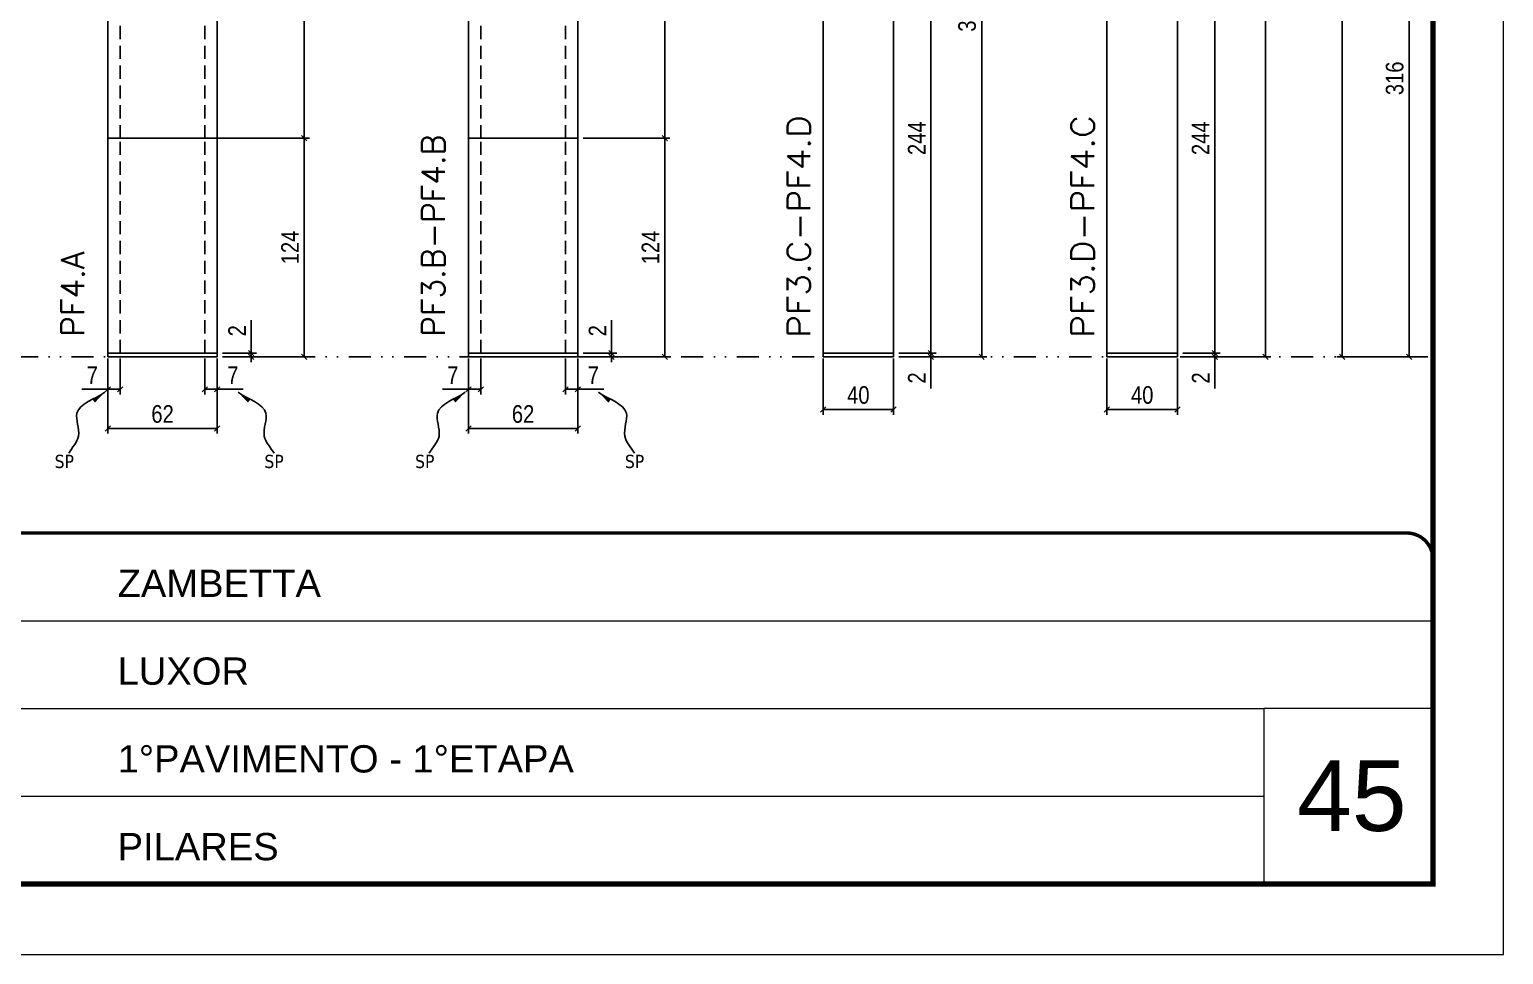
# Model space of a CAD drawing. Extents: x 14400 to 24104, y -21631 to 6985.
# Drawn here: x 15062 to 15898, y -6700 to -6175 of the extents above; entities that cross this region are included whole.
import ezdxf

# ---------------------------------------------------------------- set-up
doc = ezdxf.new("R2010")
doc.units = 0
for name, pattern in [('CONTINUO', [0]), ('DASHED', [0.75, 0.5, -0.25]), ('DIVIDE2', [0.625, 0.25, -0.125, 0, -0.125, 0, -0.125]), ('HIDDEN', [0.375, 0.25, -0.125])]:
    doc.linetypes.add(name, pattern=pattern)
for name, color, linetype, lineweight in [('CARIMBO', 255, 'Continuous', 9), ('Folhas', 255, 'Continuous', 9), ('SARRAFO DE PRESSAO', 251, 'DASHED', 9), ('Texto Seção', 7, 'Continuous', 15)]:
    doc.layers.add(name, color=color, linetype=linetype, lineweight=lineweight)
for name, color, linetype in [('COTA', 241, 'Continuous'), ('Nível', 160, 'Continuous'), ('Painéis', 200, 'Continuous'), ('SARR_2.2x7', 40, 'Continuous'), ('texto', 7, 'Continuous')]:
    doc.layers.add(name, color=color, linetype=linetype)
doc.styles.add('ARIAL', font='arial.ttf')
doc.styles.add('COTA TECNICA', font='techl___.ttf', dxfattribs={"height": 10})
doc.styles.add('COTA TECNICA-50', font='techl___.ttf', dxfattribs={"height": 10})
doc.styles.add('REGUA-120', font='ROMANS.shx', dxfattribs={"height": 15})
doc.styles.get("Standard").update_dxf_attribs({"font": 'arial.ttf'})
doc.dimstyles.new('COTA PAINEL-50', dxfattribs={"dimtxt": 10, "dimasz": 3, "dimexe": 3, "dimexo": 3, "dimgap": 3, "dimtad": 1, "dimdec": 1, "dimzin": 12, "dimdsep": 46, "dimtxsty": 'COTA TECNICA-50', "dimblk1": 'OBLIQUE', "dimblk2": 'OBLIQUE', "dimsah": 1, "dimcen": 0.9, "dimclrd": 4, "dimclre": 4, "dimclrt": 240, "dimadec": 1, "dimazin": 3, "dimtfac": 1, "dimtdec": 1, "dimtmove": 0, "dimatfit": 3, "dimfxl": 1, "dimtolj": 1, "dimtzin": 12, "dimarcsym": 0})
doc.dimstyles.new('PAINEL', dxfattribs={"dimtxt": 10, "dimasz": 3, "dimexe": 3, "dimexo": 3, "dimgap": 3, "dimtad": 1, "dimdec": 1, "dimzin": 12, "dimdsep": 46, "dimtxsty": 'COTA TECNICA', "dimblk1": 'OBLIQUE', "dimblk2": 'OBLIQUE', "dimsah": 1, "dimcen": 0.9, "dimclrd": 4, "dimclre": 4, "dimclrt": 240, "dimadec": 1, "dimazin": 3, "dimtfac": 1, "dimtdec": 1, "dimtmove": 0, "dimatfit": 3, "dimfxl": 1, "dimtolj": 1, "dimtzin": 12, "dimarcsym": 0})
doc.dimstyles.get("Standard").update_dxf_attribs({"dimtxt": 0.18, "dimasz": 0.18, "dimexe": 0.18, "dimexo": 0.0625, "dimgap": 0.09, "dimtad": 0, "dimtih": 1, "dimtoh": 1, "dimdec": 4, "dimzin": 0, "dimdsep": 46, "dimtxsty": 'Standard', "dimcen": 0.09, "dimadec": 0, "dimazin": 0, "dimtfac": 1, "dimtdec": 4, "dimtofl": 0, "dimtmove": 0, "dimatfit": 3, "dimfxl": 1, "dimtolj": 1, "dimtzin": 0, "dimarcsym": 0})

# ---------------------------------------------------------------- blocks, each defined once
blk = doc.blocks.new('9999999999')
at = {"color": 30, "linetype": 'CONTINUO'}
for p, q in [((98564.56, 34379.64), (99583.98, 34379.64)), ((98564.56, 34329.83), (99487.98, 34329.83)), ((99583.98, 34329.83), (99487.98, 34329.83)), ((99487.98, 34329.83), (99487.98, 34230.21)), ((98564.56, 34280.02), (99487.98, 34280.02))]:
    blk.add_line(p, q, dxfattribs=at)
at = {"color": 30, "linetype": 'CONTINUO', "const_width": 2}
blk.add_lwpolyline([(99583.98, 34230.21), (99583.98, 34414.45, 0.414214), (99568.98, 34429.45), (98228.98, 34429.45, 0.414214), (98213.98, 34414.45), (98213.98, 34245.21, 0.414214), (98228.98, 34230.21), (99583.98, 34230.21)], format="xyb", dxfattribs=at)
at = {"layer": 'Folhas'}
blk.add_lwpolyline([(98138.98, 34190.21), (99623.98, 34190.21), (99623.98, 35240.21), (98138.98, 35240.21)], close=True, dxfattribs=at)
at = {"layer": 'Folhas', "color": 30, "const_width": 3}
blk.add_lwpolyline([(98213.98, 34230.21), (99583.98, 34230.21), (99583.98, 35200.21), (98213.98, 35200.21)], close=True, dxfattribs=at)
at = {"color": 7, "linetype": 'Continuous', "ltscale": 5, "style": 'ARIAL'}
for s, height, p in [('ZAMBETTA', 15.483, (98837.68, 34393.13)), ('LUXOR', 15.483, (98837.68, 34343.32)), ('1°PAVIMENTO - 1°ETAPA', 15.4829, (98837.68, 34293.51)), ('PILARES', 15.483, (98837.68, 34243.7))]:
    blk.add_text(s, height=height, dxfattribs=at).set_placement(p)
blk = doc.blocks.new('_Oblique')
at = {"color": 0, "linetype": 'ByBlock', "lineweight": -2}
blk.add_line((-0.5, -0.5), (0.5, 0.5), dxfattribs=at)
blk = doc.blocks.new('*D2190')
at = {"layer": 'COTA', "color": 4, "lineweight": -2, "transparency": 16777216}
for p, q in [((15855.47, -5905.32), (15803.95, -5905.32)), ((15806.95, -6360.32), (15806.95, -5905.32)), ((15855.47, -6360.32), (15803.95, -6360.32))]:
    blk.add_line(p, q, dxfattribs=at)
at = {"layer": 'Defpoints', "color": 0, "transparency": 16777216}
for p in [(15806.95, -5905.32), (15858.47, -5905.32), (15858.47, -6360.32)]:
    blk.add_point(p, dxfattribs=at)
at = {"layer": 'COTA', "color": 4, "lineweight": -2, "transparency": 16777216, "xscale": 3, "yscale": 3, "zscale": 3}
for p, rotation in [((15806.95, -5905.32), 90), ((15806.95, -6360.32), 270)]:
    blk.add_blockref('_Oblique', p, dxfattribs=dict(at, rotation=rotation))
at = {"layer": 'COTA', "color": 240, "transparency": 16777216, "insert": (15798.84, -6132.82), "char_height": 10, "attachment_point": 5, "rotation": 90, "style": 'COTA TECNICA'}
blk.add_mtext('\\A1;455', dxfattribs=at)
blk = doc.blocks.new('*D2191')
at = {"layer": 'COTA', "color": 4, "lineweight": -2, "transparency": 16777216}
for p, q in [((15855.47, -6044.32), (15841.97, -6044.32)), ((15844.97, -6360.32), (15844.97, -6044.32)), ((15855.47, -6360.32), (15841.97, -6360.32))]:
    blk.add_line(p, q, dxfattribs=at)
at = {"layer": 'Defpoints', "color": 0, "transparency": 16777216}
for p in [(15844.97, -6044.32), (15858.47, -6044.32), (15858.47, -6360.32)]:
    blk.add_point(p, dxfattribs=at)
at = {"layer": 'COTA', "color": 4, "lineweight": -2, "transparency": 16777216, "xscale": 3, "yscale": 3, "zscale": 3}
for p, rotation in [((15844.97, -6044.32), 90), ((15844.97, -6360.32), 270)]:
    blk.add_blockref('_Oblique', p, dxfattribs=dict(at, rotation=rotation))
at = {"layer": 'COTA', "color": 240, "transparency": 16777216, "insert": (15836.75, -6202.32), "char_height": 10, "attachment_point": 5, "rotation": 90, "style": 'COTA TECNICA'}
blk.add_mtext('\\A1;316', dxfattribs=at)
blk = doc.blocks.new('*D2209')
at = {"layer": 'COTA', "color": 4, "lineweight": -2, "transparency": 16777216}
for p, q in [((15311.2, -6361.32), (15311.2, -6403.99)), ((15373.2, -6361.32), (15373.2, -6403.99)), ((15373.2, -6400.99), (15311.2, -6400.99))]:
    blk.add_line(p, q, dxfattribs=at)
at = {"layer": 'Defpoints', "color": 0, "transparency": 16777216}
for p in [(15311.2, -6358.32), (15373.2, -6358.32), (15311.2, -6400.99)]:
    blk.add_point(p, dxfattribs=at)
at = {"layer": 'COTA', "color": 4, "lineweight": -2, "transparency": 16777216, "xscale": 3, "yscale": 3, "zscale": 3, "rotation": 180}
blk.add_blockref('_Oblique', (15311.2, -6400.99), dxfattribs=at)
at = {"layer": 'COTA', "color": 4, "lineweight": -2, "transparency": 16777216, "xscale": 3, "yscale": 3, "zscale": 3}
blk.add_blockref('_Oblique', (15373.2, -6400.99), dxfattribs=at)
at = {"layer": 'COTA', "color": 240, "transparency": 16777216, "insert": (15342.2, -6392.89), "char_height": 10, "attachment_point": 5, "style": 'COTA TECNICA'}
blk.add_mtext('\\A1;62', dxfattribs=at)
blk = doc.blocks.new('*D2210')
at = {"layer": 'COTA', "color": 4, "lineweight": -2, "transparency": 16777216}
for p, q in [((15366.2, -6361.32), (15366.2, -6381.83)), ((15373.2, -6363.32), (15373.2, -6381.83)), ((15366.2, -6378.83), (15373.2, -6378.83)), ((15373.2, -6378.83), (15387.93, -6378.83))]:
    blk.add_line(p, q, dxfattribs=at)
at = {"layer": 'Defpoints', "color": 0, "transparency": 16777216}
for p in [(15366.2, -6358.32), (15373.2, -6360.32), (15373.2, -6378.83)]:
    blk.add_point(p, dxfattribs=at)
at = {"layer": 'COTA', "color": 4, "lineweight": -2, "transparency": 16777216, "xscale": 3, "yscale": 3, "zscale": 3, "rotation": 180}
blk.add_blockref('_Oblique', (15366.2, -6378.83), dxfattribs=at)
at = {"layer": 'COTA', "color": 4, "lineweight": -2, "transparency": 16777216, "xscale": 3, "yscale": 3, "zscale": 3}
blk.add_blockref('_Oblique', (15373.2, -6378.83), dxfattribs=at)
at = {"layer": 'COTA', "color": 240, "transparency": 16777216, "insert": (15382.06, -6370.75), "char_height": 10, "attachment_point": 5, "style": 'COTA TECNICA-50'}
blk.add_mtext('\\A1;7', dxfattribs=at)
blk = doc.blocks.new('*D2211')
at = {"layer": 'COTA', "color": 4, "lineweight": -2, "transparency": 16777216}
for p, q in [((15311.2, -6363.32), (15311.2, -6381.83)), ((15318.2, -6361.32), (15318.2, -6381.83)), ((15311.2, -6378.83), (15296.47, -6378.83)), ((15318.2, -6378.83), (15311.2, -6378.83))]:
    blk.add_line(p, q, dxfattribs=at)
at = {"layer": 'Defpoints', "color": 0, "transparency": 16777216}
for p in [(15311.2, -6360.32), (15318.2, -6358.32), (15311.2, -6378.83)]:
    blk.add_point(p, dxfattribs=at)
at = {"layer": 'COTA', "color": 4, "lineweight": -2, "transparency": 16777216, "xscale": 3, "yscale": 3, "zscale": 3, "rotation": 180}
blk.add_blockref('_Oblique', (15311.2, -6378.83), dxfattribs=at)
at = {"layer": 'COTA', "color": 4, "lineweight": -2, "transparency": 16777216, "xscale": 3, "yscale": 3, "zscale": 3}
blk.add_blockref('_Oblique', (15318.2, -6378.83), dxfattribs=at)
at = {"layer": 'COTA', "color": 240, "transparency": 16777216, "insert": (15302.33, -6370.75), "char_height": 10, "attachment_point": 5, "style": 'COTA TECNICA-50'}
blk.add_mtext('\\A1;7', dxfattribs=at)
blk = doc.blocks.new('*D2213')
at = {"layer": 'COTA', "color": 4, "linetype": 'ByBlock', "lineweight": -2, "transparency": 16777216}
for p, q in [((15376.2, -6236.32), (15425.56, -6236.32)), ((15422.56, -6360.32), (15422.56, -6236.32)), ((15376.2, -6360.32), (15425.56, -6360.32))]:
    blk.add_line(p, q, dxfattribs=at)
at = {"layer": 'Defpoints', "color": 0, "linetype": 'ByBlock', "transparency": 16777216}
for p in [(15373.2, -6236.32), (15422.56, -6236.32), (15373.2, -6360.32)]:
    blk.add_point(p, dxfattribs=at)
at = {"layer": 'COTA', "color": 4, "linetype": 'ByBlock', "lineweight": -2, "transparency": 16777216, "xscale": 3, "yscale": 3, "zscale": 3}
for p, rotation in [((15422.56, -6236.32), 90), ((15422.56, -6360.32), 270)]:
    blk.add_blockref('_Oblique', p, dxfattribs=dict(at, rotation=rotation))
at = {"layer": 'COTA', "color": 240, "linetype": 'ByBlock', "transparency": 16777216, "insert": (15414.49, -6298.32), "char_height": 10, "attachment_point": 5, "rotation": 90, "style": 'COTA TECNICA'}
blk.add_mtext('\\A1;124', dxfattribs=at)
blk = doc.blocks.new('*D2212')
at = {"layer": 'COTA', "color": 4, "lineweight": -2, "transparency": 16777216}
for p, q in [((15392.45, -6358.32), (15392.45, -6339.51)), ((15376.2, -6358.32), (15395.45, -6358.32)), ((15376.2, -6360.32), (15395.45, -6360.32)), ((15392.45, -6360.32), (15392.45, -6358.32)), ((15392.45, -6360.32), (15392.45, -6363.32))]:
    blk.add_line(p, q, dxfattribs=at)
at = {"layer": 'Defpoints', "color": 0, "transparency": 16777216}
for p in [(15373.2, -6358.32), (15373.2, -6360.32), (15392.45, -6360.32)]:
    blk.add_point(p, dxfattribs=at)
at = {"layer": 'COTA', "color": 4, "lineweight": -2, "transparency": 16777216, "xscale": 3, "yscale": 3, "zscale": 3}
for p, rotation in [((15392.45, -6358.32), 270), ((15392.45, -6360.32), 90)]:
    blk.add_blockref('_Oblique', p, dxfattribs=dict(at, rotation=rotation))
at = {"layer": 'COTA', "color": 240, "transparency": 16777216, "insert": (15384.45, -6345.57), "char_height": 10, "attachment_point": 5, "rotation": 90, "style": 'COTA TECNICA-50'}
blk.add_mtext('\\A1;2', dxfattribs=at)
blk = doc.blocks.new('*D2214')
at = {"layer": 'COTA', "color": 4, "linetype": 'ByBlock', "lineweight": -2, "transparency": 16777216}
for p, q in [((15376.2, -6236.32), (15425.56, -6236.32)), ((15422.56, -6360.32), (15422.56, -6236.32)), ((15376.2, -6360.32), (15425.56, -6360.32))]:
    blk.add_line(p, q, dxfattribs=at)
at = {"layer": 'Defpoints', "color": 0, "linetype": 'ByBlock', "transparency": 16777216}
for p in [(15373.2, -6236.32), (15422.56, -6236.32), (15373.2, -6360.32)]:
    blk.add_point(p, dxfattribs=at)
at = {"layer": 'COTA', "color": 4, "linetype": 'ByBlock', "lineweight": -2, "transparency": 16777216, "xscale": 3, "yscale": 3, "zscale": 3}
for p, rotation in [((15422.56, -6236.32), 90), ((15422.56, -6360.32), 270)]:
    blk.add_blockref('_Oblique', p, dxfattribs=dict(at, rotation=rotation))
at = {"layer": 'COTA', "color": 240, "linetype": 'ByBlock', "transparency": 16777216, "insert": (15414.49, -6298.32), "char_height": 10, "attachment_point": 5, "rotation": 90, "style": 'COTA TECNICA'}
blk.add_mtext('\\A1;124', dxfattribs=at)
blk = doc.blocks.new('*D2215')
at = {"layer": 'COTA', "color": 4, "lineweight": -2, "transparency": 16777216}
for p, q in [((15376.2, -5992.32), (15425.56, -5992.32)), ((15422.56, -6236.32), (15422.56, -5992.32)), ((15376.2, -6236.32), (15425.56, -6236.32))]:
    blk.add_line(p, q, dxfattribs=at)
at = {"layer": 'Defpoints', "color": 0, "transparency": 16777216}
for p in [(15373.2, -5992.32), (15422.56, -5992.32), (15373.2, -6236.32)]:
    blk.add_point(p, dxfattribs=at)
at = {"layer": 'COTA', "color": 4, "lineweight": -2, "transparency": 16777216, "xscale": 3, "yscale": 3, "zscale": 3}
for p, rotation in [((15422.56, -5992.32), 90), ((15422.56, -6236.32), 270)]:
    blk.add_blockref('_Oblique', p, dxfattribs=dict(at, rotation=rotation))
at = {"layer": 'COTA', "color": 240, "transparency": 16777216, "insert": (15414.49, -6114.32), "char_height": 10, "attachment_point": 5, "rotation": 90, "style": 'COTA TECNICA-50'}
blk.add_mtext('\\A1;244', dxfattribs=at)
blk = doc.blocks.new('*D2218')
at = {"layer": 'COTA', "color": 4, "lineweight": -2, "transparency": 16777216}
for p, q in [((15512.41, -6361.32), (15512.41, -6393.21)), ((15552.41, -6361.32), (15552.41, -6393.21)), ((15512.41, -6390.21), (15552.41, -6390.21))]:
    blk.add_line(p, q, dxfattribs=at)
at = {"layer": 'Defpoints', "color": 0, "transparency": 16777216}
for p in [(15512.41, -6358.32), (15552.41, -6358.32), (15552.41, -6390.21)]:
    blk.add_point(p, dxfattribs=at)
at = {"layer": 'COTA', "color": 4, "lineweight": -2, "transparency": 16777216, "xscale": 3, "yscale": 3, "zscale": 3, "rotation": 180}
blk.add_blockref('_Oblique', (15512.41, -6390.21), dxfattribs=at)
at = {"layer": 'COTA', "color": 4, "lineweight": -2, "transparency": 16777216, "xscale": 3, "yscale": 3, "zscale": 3}
blk.add_blockref('_Oblique', (15552.41, -6390.21), dxfattribs=at)
at = {"layer": 'COTA', "color": 240, "transparency": 16777216, "insert": (15532.41, -6382.11), "char_height": 10, "attachment_point": 5, "style": 'COTA TECNICA'}
blk.add_mtext('\\A1;40', dxfattribs=at)
blk = doc.blocks.new('*D2219')
at = {"layer": 'COTA', "color": 4, "lineweight": -2, "transparency": 16777216}
for p, q in [((15573.6, -6358.32), (15573.6, -6355.32)), ((15555.41, -6358.32), (15576.6, -6358.32)), ((15555.41, -6360.32), (15576.6, -6360.32)), ((15573.6, -6358.32), (15573.6, -6360.32)), ((15573.6, -6360.32), (15573.6, -6378.43))]:
    blk.add_line(p, q, dxfattribs=at)
at = {"layer": 'Defpoints', "color": 0, "transparency": 16777216}
for p in [(15552.41, -6358.32), (15552.41, -6360.32), (15573.6, -6358.32)]:
    blk.add_point(p, dxfattribs=at)
at = {"layer": 'COTA', "color": 4, "lineweight": -2, "transparency": 16777216, "xscale": 3, "yscale": 3, "zscale": 3}
for p, rotation in [((15573.6, -6358.32), 270), ((15573.6, -6360.32), 90)]:
    blk.add_blockref('_Oblique', p, dxfattribs=dict(at, rotation=rotation))
at = {"layer": 'COTA', "color": 240, "transparency": 16777216, "insert": (15565.6, -6372.37), "char_height": 10, "attachment_point": 5, "rotation": 90, "style": 'COTA TECNICA-50'}
blk.add_mtext('\\A1;2', dxfattribs=at)
blk = doc.blocks.new('*D2220')
at = {"layer": 'COTA', "color": 4, "lineweight": -2, "transparency": 16777216}
for p, q in [((15555.41, -5972.32), (15605.4, -5972.32)), ((15602.4, -6360.32), (15602.4, -5972.32)), ((15555.41, -6360.32), (15605.4, -6360.32))]:
    blk.add_line(p, q, dxfattribs=at)
at = {"layer": 'Defpoints', "color": 0, "transparency": 16777216}
for p in [(15552.41, -5972.32), (15602.4, -5972.32), (15552.41, -6360.32)]:
    blk.add_point(p, dxfattribs=at)
at = {"layer": 'COTA', "color": 4, "lineweight": -2, "transparency": 16777216, "xscale": 3, "yscale": 3, "zscale": 3}
for p, rotation in [((15602.4, -5972.32), 90), ((15602.4, -6360.32), 270)]:
    blk.add_blockref('_Oblique', p, dxfattribs=dict(at, rotation=rotation))
at = {"layer": 'COTA', "color": 240, "transparency": 16777216, "insert": (15594.16, -6166.32), "char_height": 10, "attachment_point": 5, "rotation": 90, "style": 'COTA TECNICA-50'}
blk.add_mtext('\\A1;388', dxfattribs=at)
blk = doc.blocks.new('*D2222')
at = {"layer": 'COTA', "color": 4, "lineweight": -2, "transparency": 16777216}
for p, q in [((15555.41, -6114.32), (15576.6, -6114.32)), ((15573.6, -6358.32), (15573.6, -6114.32)), ((15555.41, -6358.32), (15576.6, -6358.32))]:
    blk.add_line(p, q, dxfattribs=at)
at = {"layer": 'Defpoints', "color": 0, "transparency": 16777216}
for p in [(15552.41, -6114.32), (15573.6, -6114.32), (15552.41, -6358.32)]:
    blk.add_point(p, dxfattribs=at)
at = {"layer": 'COTA', "color": 4, "lineweight": -2, "transparency": 16777216, "xscale": 3, "yscale": 3, "zscale": 3}
for p, rotation in [((15573.6, -6114.32), 90), ((15573.6, -6358.32), 270)]:
    blk.add_blockref('_Oblique', p, dxfattribs=dict(at, rotation=rotation))
at = {"layer": 'COTA', "color": 240, "transparency": 16777216, "insert": (15565.53, -6236.32), "char_height": 10, "attachment_point": 5, "rotation": 90, "style": 'COTA TECNICA'}
blk.add_mtext('\\A1;244', dxfattribs=at)
blk = doc.blocks.new('*D2224')
at = {"layer": 'COTA', "color": 4, "lineweight": -2, "transparency": 16777216}
for p, q in [((15673.47, -6361.32), (15673.47, -6393.21)), ((15713.47, -6361.32), (15713.47, -6393.21)), ((15673.47, -6390.21), (15713.47, -6390.21))]:
    blk.add_line(p, q, dxfattribs=at)
at = {"layer": 'Defpoints', "color": 0, "transparency": 16777216}
for p in [(15673.47, -6358.32), (15713.47, -6358.32), (15713.47, -6390.21)]:
    blk.add_point(p, dxfattribs=at)
at = {"layer": 'COTA', "color": 4, "lineweight": -2, "transparency": 16777216, "xscale": 3, "yscale": 3, "zscale": 3, "rotation": 180}
blk.add_blockref('_Oblique', (15673.47, -6390.21), dxfattribs=at)
at = {"layer": 'COTA', "color": 4, "lineweight": -2, "transparency": 16777216, "xscale": 3, "yscale": 3, "zscale": 3}
blk.add_blockref('_Oblique', (15713.47, -6390.21), dxfattribs=at)
at = {"layer": 'COTA', "color": 240, "transparency": 16777216, "insert": (15693.47, -6382.11), "char_height": 10, "attachment_point": 5, "style": 'COTA TECNICA'}
blk.add_mtext('\\A1;40', dxfattribs=at)
blk = doc.blocks.new('*D2225')
at = {"layer": 'COTA', "color": 4, "lineweight": -2, "transparency": 16777216}
for p, q in [((15734.66, -6358.32), (15734.66, -6355.32)), ((15716.47, -6358.32), (15737.66, -6358.32)), ((15716.47, -6360.32), (15737.66, -6360.32)), ((15734.66, -6358.32), (15734.66, -6360.32)), ((15734.66, -6360.32), (15734.66, -6378.43))]:
    blk.add_line(p, q, dxfattribs=at)
at = {"layer": 'Defpoints', "color": 0, "transparency": 16777216}
for p in [(15713.47, -6358.32), (15713.47, -6360.32), (15734.66, -6358.32)]:
    blk.add_point(p, dxfattribs=at)
at = {"layer": 'COTA', "color": 4, "lineweight": -2, "transparency": 16777216, "xscale": 3, "yscale": 3, "zscale": 3}
for p, rotation in [((15734.66, -6358.32), 270), ((15734.66, -6360.32), 90)]:
    blk.add_blockref('_Oblique', p, dxfattribs=dict(at, rotation=rotation))
at = {"layer": 'COTA', "color": 240, "transparency": 16777216, "insert": (15726.66, -6372.37), "char_height": 10, "attachment_point": 5, "rotation": 90, "style": 'COTA TECNICA-50'}
blk.add_mtext('\\A1;2', dxfattribs=at)
blk = doc.blocks.new('*D2226')
at = {"layer": 'COTA', "color": 4, "lineweight": -2, "transparency": 16777216}
for p, q in [((15716.47, -5905.32), (15766.46, -5905.32)), ((15763.46, -6360.32), (15763.46, -5905.32)), ((15716.47, -6360.32), (15766.46, -6360.32))]:
    blk.add_line(p, q, dxfattribs=at)
at = {"layer": 'Defpoints', "color": 0, "transparency": 16777216}
for p in [(15713.47, -5905.32), (15763.46, -5905.32), (15713.47, -6360.32)]:
    blk.add_point(p, dxfattribs=at)
at = {"layer": 'COTA', "color": 4, "lineweight": -2, "transparency": 16777216, "xscale": 3, "yscale": 3, "zscale": 3}
for p, rotation in [((15763.46, -5905.32), 90), ((15763.46, -6360.32), 270)]:
    blk.add_blockref('_Oblique', p, dxfattribs=dict(at, rotation=rotation))
at = {"layer": 'COTA', "color": 240, "transparency": 16777216, "insert": (15755.35, -6132.82), "char_height": 10, "attachment_point": 5, "rotation": 90, "style": 'COTA TECNICA-50'}
blk.add_mtext('\\A1;455', dxfattribs=at)
blk = doc.blocks.new('*D2227')
at = {"layer": 'COTA', "color": 4, "lineweight": -2, "transparency": 16777216}
for p, q in [((15716.47, -6114.32), (15737.66, -6114.32)), ((15734.66, -6358.32), (15734.66, -6114.32)), ((15716.47, -6358.32), (15737.66, -6358.32))]:
    blk.add_line(p, q, dxfattribs=at)
at = {"layer": 'Defpoints', "color": 0, "transparency": 16777216}
for p in [(15713.47, -6114.32), (15734.66, -6114.32), (15713.47, -6358.32)]:
    blk.add_point(p, dxfattribs=at)
at = {"layer": 'COTA', "color": 4, "lineweight": -2, "transparency": 16777216, "xscale": 3, "yscale": 3, "zscale": 3}
for p, rotation in [((15734.66, -6114.32), 90), ((15734.66, -6358.32), 270)]:
    blk.add_blockref('_Oblique', p, dxfattribs=dict(at, rotation=rotation))
at = {"layer": 'COTA', "color": 240, "transparency": 16777216, "insert": (15726.59, -6236.32), "char_height": 10, "attachment_point": 5, "rotation": 90, "style": 'COTA TECNICA'}
blk.add_mtext('\\A1;244', dxfattribs=at)
blk = doc.blocks.new('*D2229')
at = {"layer": 'COTA', "color": 4, "lineweight": -2, "transparency": 16777216}
for p, q in [((15106.67, -6361.32), (15106.67, -6403.99)), ((15168.67, -6361.32), (15168.67, -6403.99)), ((15168.67, -6400.99), (15106.67, -6400.99))]:
    blk.add_line(p, q, dxfattribs=at)
at = {"layer": 'Defpoints', "color": 0, "transparency": 16777216}
for p in [(15106.67, -6358.32), (15168.67, -6358.32), (15106.67, -6400.99)]:
    blk.add_point(p, dxfattribs=at)
at = {"layer": 'COTA', "color": 4, "lineweight": -2, "transparency": 16777216, "xscale": 3, "yscale": 3, "zscale": 3, "rotation": 180}
blk.add_blockref('_Oblique', (15106.67, -6400.99), dxfattribs=at)
at = {"layer": 'COTA', "color": 4, "lineweight": -2, "transparency": 16777216, "xscale": 3, "yscale": 3, "zscale": 3}
blk.add_blockref('_Oblique', (15168.67, -6400.99), dxfattribs=at)
at = {"layer": 'COTA', "color": 240, "transparency": 16777216, "insert": (15137.67, -6392.89), "char_height": 10, "attachment_point": 5, "style": 'COTA TECNICA'}
blk.add_mtext('\\A1;62', dxfattribs=at)
blk = doc.blocks.new('*D2230')
at = {"layer": 'COTA', "color": 4, "lineweight": -2, "transparency": 16777216}
for p, q in [((15161.67, -6361.32), (15161.67, -6381.83)), ((15168.67, -6363.32), (15168.67, -6381.83)), ((15161.67, -6378.83), (15168.67, -6378.83)), ((15168.67, -6378.83), (15183.41, -6378.83))]:
    blk.add_line(p, q, dxfattribs=at)
at = {"layer": 'Defpoints', "color": 0, "transparency": 16777216}
for p in [(15161.67, -6358.32), (15168.67, -6360.32), (15168.67, -6378.83)]:
    blk.add_point(p, dxfattribs=at)
at = {"layer": 'COTA', "color": 4, "lineweight": -2, "transparency": 16777216, "xscale": 3, "yscale": 3, "zscale": 3, "rotation": 180}
blk.add_blockref('_Oblique', (15161.67, -6378.83), dxfattribs=at)
at = {"layer": 'COTA', "color": 4, "lineweight": -2, "transparency": 16777216, "xscale": 3, "yscale": 3, "zscale": 3}
blk.add_blockref('_Oblique', (15168.67, -6378.83), dxfattribs=at)
at = {"layer": 'COTA', "color": 240, "transparency": 16777216, "insert": (15177.54, -6370.75), "char_height": 10, "attachment_point": 5, "style": 'COTA TECNICA-50'}
blk.add_mtext('\\A1;7', dxfattribs=at)
blk = doc.blocks.new('*D2231')
at = {"layer": 'COTA', "color": 4, "lineweight": -2, "transparency": 16777216}
for p, q in [((15106.67, -6363.32), (15106.67, -6381.83)), ((15113.67, -6361.32), (15113.67, -6381.83)), ((15106.67, -6378.83), (15091.94, -6378.83)), ((15113.67, -6378.83), (15106.67, -6378.83))]:
    blk.add_line(p, q, dxfattribs=at)
at = {"layer": 'Defpoints', "color": 0, "transparency": 16777216}
for p in [(15106.67, -6360.32), (15113.67, -6358.32), (15106.67, -6378.83)]:
    blk.add_point(p, dxfattribs=at)
at = {"layer": 'COTA', "color": 4, "lineweight": -2, "transparency": 16777216, "xscale": 3, "yscale": 3, "zscale": 3, "rotation": 180}
blk.add_blockref('_Oblique', (15106.67, -6378.83), dxfattribs=at)
at = {"layer": 'COTA', "color": 4, "lineweight": -2, "transparency": 16777216, "xscale": 3, "yscale": 3, "zscale": 3}
blk.add_blockref('_Oblique', (15113.67, -6378.83), dxfattribs=at)
at = {"layer": 'COTA', "color": 240, "transparency": 16777216, "insert": (15097.81, -6370.75), "char_height": 10, "attachment_point": 5, "style": 'COTA TECNICA-50'}
blk.add_mtext('\\A1;7', dxfattribs=at)
blk = doc.blocks.new('*D2234')
at = {"layer": 'COTA', "color": 4, "linetype": 'ByBlock', "lineweight": -2, "transparency": 16777216}
for p, q in [((15171.67, -6236.32), (15221.04, -6236.32)), ((15218.04, -6360.32), (15218.04, -6236.32)), ((15171.67, -6360.32), (15221.04, -6360.32))]:
    blk.add_line(p, q, dxfattribs=at)
at = {"layer": 'Defpoints', "color": 0, "linetype": 'ByBlock', "transparency": 16777216}
for p in [(15168.67, -6236.32), (15218.04, -6236.32), (15168.67, -6360.32)]:
    blk.add_point(p, dxfattribs=at)
at = {"layer": 'COTA', "color": 4, "linetype": 'ByBlock', "lineweight": -2, "transparency": 16777216, "xscale": 3, "yscale": 3, "zscale": 3}
for p, rotation in [((15218.04, -6236.32), 90), ((15218.04, -6360.32), 270)]:
    blk.add_blockref('_Oblique', p, dxfattribs=dict(at, rotation=rotation))
at = {"layer": 'COTA', "color": 240, "linetype": 'ByBlock', "transparency": 16777216, "insert": (15209.97, -6298.32), "char_height": 10, "attachment_point": 5, "rotation": 90, "style": 'COTA TECNICA'}
blk.add_mtext('\\A1;124', dxfattribs=at)
blk = doc.blocks.new('*D2232')
at = {"layer": 'COTA', "color": 4, "lineweight": -2, "transparency": 16777216}
for p, q in [((15187.93, -6358.32), (15187.93, -6339.51)), ((15171.67, -6358.32), (15190.93, -6358.32)), ((15171.67, -6360.32), (15190.93, -6360.32)), ((15187.93, -6360.32), (15187.93, -6358.32)), ((15187.93, -6360.32), (15187.93, -6363.32))]:
    blk.add_line(p, q, dxfattribs=at)
at = {"layer": 'Defpoints', "color": 0, "transparency": 16777216}
for p in [(15168.67, -6358.32), (15168.67, -6360.32), (15187.93, -6360.32)]:
    blk.add_point(p, dxfattribs=at)
at = {"layer": 'COTA', "color": 4, "lineweight": -2, "transparency": 16777216, "xscale": 3, "yscale": 3, "zscale": 3}
for p, rotation in [((15187.93, -6358.32), 270), ((15187.93, -6360.32), 90)]:
    blk.add_blockref('_Oblique', p, dxfattribs=dict(at, rotation=rotation))
at = {"layer": 'COTA', "color": 240, "transparency": 16777216, "insert": (15179.93, -6345.57), "char_height": 10, "attachment_point": 5, "rotation": 90, "style": 'COTA TECNICA-50'}
blk.add_mtext('\\A1;2', dxfattribs=at)
blk = doc.blocks.new('*D2235')
at = {"layer": 'COTA', "color": 4, "linetype": 'ByBlock', "lineweight": -2, "transparency": 16777216}
for p, q in [((15171.67, -6236.32), (15221.04, -6236.32)), ((15218.04, -6360.32), (15218.04, -6236.32)), ((15171.67, -6360.32), (15221.04, -6360.32))]:
    blk.add_line(p, q, dxfattribs=at)
at = {"layer": 'Defpoints', "color": 0, "linetype": 'ByBlock', "transparency": 16777216}
for p in [(15168.67, -6236.32), (15218.04, -6236.32), (15168.67, -6360.32)]:
    blk.add_point(p, dxfattribs=at)
at = {"layer": 'COTA', "color": 4, "linetype": 'ByBlock', "lineweight": -2, "transparency": 16777216, "xscale": 3, "yscale": 3, "zscale": 3}
for p, rotation in [((15218.04, -6236.32), 90), ((15218.04, -6360.32), 270)]:
    blk.add_blockref('_Oblique', p, dxfattribs=dict(at, rotation=rotation))
at = {"layer": 'COTA', "color": 240, "linetype": 'ByBlock', "transparency": 16777216, "insert": (15209.97, -6298.32), "char_height": 10, "attachment_point": 5, "rotation": 90, "style": 'COTA TECNICA'}
blk.add_mtext('\\A1;124', dxfattribs=at)
blk = doc.blocks.new('*D2236')
at = {"layer": 'COTA', "color": 4, "lineweight": -2, "transparency": 16777216}
for p, q in [((15171.67, -5992.32), (15221.04, -5992.32)), ((15218.04, -6236.32), (15218.04, -5992.32)), ((15109.67, -6236.32), (15221.04, -6236.32))]:
    blk.add_line(p, q, dxfattribs=at)
at = {"layer": 'Defpoints', "color": 0, "transparency": 16777216}
for p in [(15168.67, -5992.32), (15218.04, -5992.32), (15106.67, -6236.32)]:
    blk.add_point(p, dxfattribs=at)
at = {"layer": 'COTA', "color": 4, "lineweight": -2, "transparency": 16777216, "xscale": 3, "yscale": 3, "zscale": 3}
for p, rotation in [((15218.04, -5992.32), 90), ((15218.04, -6236.32), 270)]:
    blk.add_blockref('_Oblique', p, dxfattribs=dict(at, rotation=rotation))
at = {"layer": 'COTA', "color": 240, "transparency": 16777216, "insert": (15209.97, -6114.32), "char_height": 10, "attachment_point": 5, "rotation": 90, "style": 'COTA TECNICA-50'}
blk.add_mtext('\\A1;244', dxfattribs=at)

msp = doc.modelspace()

# ---------------------------------------------------------------- linework, layer by layer
at = {"layer": 'Nível', "color": 4, "linetype": 'DIVIDE2', "ltscale": 50}
msp.add_line((14488.47, -6360.32), (15858.47, -6360.32), dxfattribs=at)
at = {"layer": 'Painéis'}
for p, q in [((15106.67, -6358.32), (15106.67, -5905.32)), ((15311.2, -5905.32), (15311.2, -6358.32)), ((15373.2, -6358.32), (15373.2, -5905.32)), ((15673.47, -5905.32), (15673.47, -6358.32)), ((15713.47, -5905.32), (15713.47, -6358.32)), ((15168.67, -5972.32), (15168.67, -6358.32)), ((15512.41, -5972.32), (15512.41, -6358.32)), ((15552.41, -5972.32), (15552.41, -6358.32)), ((15168.67, -6236.32), (15106.67, -6236.32)), ((15373.2, -6236.32), (15311.2, -6236.32)), ((15106.67, -6358.32), (15168.67, -6358.32)), ((15311.2, -6358.32), (15373.2, -6358.32)), ((15512.41, -6358.32), (15552.41, -6358.32)), ((15512.41, -6360.32), (15512.41, -6358.32)), ((15552.41, -6360.32), (15512.41, -6360.32)), ((15552.41, -6358.32), (15552.41, -6360.32)), ((15673.47, -6358.32), (15713.47, -6358.32)), ((15673.47, -6360.32), (15673.47, -6358.32)), ((15713.47, -6360.32), (15673.47, -6360.32)), ((15713.47, -6358.32), (15713.47, -6360.32))]:
    msp.add_line(p, q, dxfattribs=at)
for points in [[(15168.67, -6358.32), (15106.67, -6358.32), (15106.67, -6360.32), (15168.67, -6360.32)], [(15373.2, -6358.32), (15311.2, -6358.32), (15311.2, -6360.32), (15373.2, -6360.32)]]:
    msp.add_lwpolyline(points, close=True, dxfattribs=at)
at = {"layer": 'SARR_2.2x7', "linetype": 'HIDDEN', "ltscale": 30}
for p, q in [((15113.67, -6236.32), (15113.67, -5992.32)), ((15161.67, -6236.32), (15161.67, -5992.32)), ((15318.2, -6236.32), (15318.2, -5992.32)), ((15366.2, -6236.32), (15366.2, -5992.32)), ((15113.67, -6358.32), (15113.67, -6236.32)), ((15161.67, -6358.32), (15161.67, -6236.32)), ((15318.2, -6358.32), (15318.2, -6236.32)), ((15366.2, -6358.32), (15366.2, -6236.32))]:
    msp.add_line(p, q, dxfattribs=at)

# ---------------------------------------------------------------- block references
at = {"layer": 'SARRAFO DE PRESSAO', "color": 6, "linetype": 'ByBlock'}
msp.add_blockref('9999999999', (-83725.51, -40889.8), dxfattribs=at)

# ---------------------------------------------------------------- texts
at = {"layer": 'CARIMBO', "style": 'ARIAL'}
msp.add_text('45', height=40, dxfattribs=at).set_placement((15781.33, -6629.46))
at = {"layer": 'texto', "color": 0, "char_height": 7.5, "attachment_point": 5}
for insert in [(15081.9, -6419.81), (15200.92, -6419.81), (15286.42, -6419.81), (15405.44, -6419.81)]:
    msp.add_mtext('{\\fTahoma|b0|i0|c0|p34;\\C4;SP}', dxfattribs=dict(at, insert=insert))
at = {"layer": 'Texto Seção', "style": 'REGUA-120', "width": 1.1}
for s, p in [('PF3.C-PF4.D', (15505.16, -6349.55)), ('PF3.D-PF4.C', (15666.22, -6349.55))]:
    msp.add_text(s, height=13, rotation=90, dxfattribs=at).set_placement(p)
at = {"layer": 'Texto Seção', "char_height": 13, "width": 285.3299, "attachment_point": 7, "rotation": 90, "style": 'REGUA-120'}
for s, insert in [('PF3.B-PF4.B', (15297.73, -6349.06)), ('PF4.A', (15093.2, -6349.06))]:
    msp.add_mtext(s, dxfattribs=dict(at, insert=insert))

# ---------------------------------------------------------------- dimensions: what is measured, and where the dimension line sits
at = {"layer": 'COTA'}
for base, p1, p2, angle, dimstyle, picture, middle in [((15763.46, -5905.32), (15713.47, -6360.32), (15713.47, -5905.32), 90, 'COTA PAINEL-50', '*D2226', (15755.35, -6132.82)), ((15806.95, -5905.32), (15858.47, -6360.32), (15858.47, -5905.32), 90, 'PAINEL', '*D2190', (15798.84, -6132.82)), ((15602.4, -5972.32), (15552.41, -6360.32), (15552.41, -5972.32), 90, 'COTA PAINEL-50', '*D2220', (15594.16, -6166.32)), ((15218.04, -5992.32), (15106.67, -6236.32), (15168.67, -5992.32), 90, 'COTA PAINEL-50', '*D2236', (15209.97, -6114.32)), ((15422.56, -5992.32), (15373.2, -6236.32), (15373.2, -5992.32), 90, 'COTA PAINEL-50', '*D2215', (15414.49, -6114.32)), ((15844.97, -6044.32), (15858.47, -6360.32), (15858.47, -6044.32), 90, 'PAINEL', '*D2191', (15836.75, -6202.32)), ((15573.6, -6114.32), (15552.41, -6358.32), (15552.41, -6114.32), 90, 'PAINEL', '*D2222', (15565.53, -6236.32)), ((15734.66, -6114.32), (15713.47, -6358.32), (15713.47, -6114.32), 90, 'PAINEL', '*D2227', (15726.59, -6236.32)), ((15106.67, -6378.83), (15113.67, -6358.32), (15106.67, -6360.32), 180, 'COTA PAINEL-50', '*D2231', (15097.81, -6370.75)), ((15311.2, -6378.83), (15318.2, -6358.32), (15311.2, -6360.32), 180, 'COTA PAINEL-50', '*D2211', (15302.33, -6370.75))]:
    dim = msp.add_linear_dim(base=base, p1=p1, p2=p2, angle=angle, dimstyle=dimstyle, dxfattribs=at)
    dim.commit()
    dim.dimension.update_dxf_attribs({"geometry": picture, "text_midpoint": middle})
at = {"layer": 'COTA', "linetype": 'ByBlock'}
for p1, p2, picture, middle in [((15168.67, -6360.32), (15168.67, -6236.32), '*D2234', (15209.97, -6298.32)), ((15168.67, -6360.32), (15168.67, -6236.32), '*D2235', (15209.97, -6298.32)), ((15373.2, -6360.32), (15373.2, -6236.32), '*D2213', (15414.49, -6298.32)), ((15373.2, -6360.32), (15373.2, -6236.32), '*D2214', (15414.49, -6298.32))]:
    dim = msp.add_aligned_dim(p1=p1, p2=p2, distance=-49.37, dimstyle='PAINEL', dxfattribs=at)
    dim.commit()
    dim.dimension.update_dxf_attribs({"geometry": picture, "text_midpoint": middle})
at = {"layer": 'COTA'}
for base, p1, p2, picture, middle in [((15187.93, -6360.32), (15168.67, -6358.32), (15168.67, -6360.32), '*D2232', (15187.93, -6345.57)), ((15392.45, -6360.32), (15373.2, -6358.32), (15373.2, -6360.32), '*D2212', (15392.45, -6345.57)), ((15573.6, -6358.32), (15552.41, -6360.32), (15552.41, -6358.32), '*D2219', (15573.6, -6372.37)), ((15734.66, -6358.32), (15713.47, -6360.32), (15713.47, -6358.32), '*D2225', (15734.66, -6372.37))]:
    dim = msp.add_linear_dim(base=base, p1=p1, p2=p2, angle=90, dimstyle='COTA PAINEL-50', dxfattribs=at)
    dim.commit()
    dim.dimension.update_dxf_attribs({"geometry": picture, "text_midpoint": middle, "dimtype": 160})
for base, p1, p2, picture, middle in [((15106.67, -6400.99), (15168.67, -6358.32), (15106.67, -6358.32), '*D2229', (15137.67, -6392.89)), ((15311.2, -6400.99), (15373.2, -6358.32), (15311.2, -6358.32), '*D2209', (15342.2, -6392.89))]:
    dim = msp.add_linear_dim(base=base, p1=p1, p2=p2, angle=180, dimstyle='PAINEL', override={"dimarcsym": 2}, dxfattribs=at)
    dim.commit()
    dim.dimension.update_dxf_attribs({"geometry": picture, "text_midpoint": middle})
for base, p1, p2, picture, middle in [((15168.67, -6378.83), (15161.67, -6358.32), (15168.67, -6360.32), '*D2230', (15177.54, -6370.75)), ((15373.2, -6378.83), (15366.2, -6358.32), (15373.2, -6360.32), '*D2210', (15382.06, -6370.75))]:
    dim = msp.add_linear_dim(base=base, p1=p1, p2=p2, dimstyle='COTA PAINEL-50', dxfattribs=at)
    dim.commit()
    dim.dimension.update_dxf_attribs({"geometry": picture, "text_midpoint": middle})
for base, p1, p2, picture, middle in [((15552.41, -6390.21), (15512.41, -6358.32), (15552.41, -6358.32), '*D2218', (15532.41, -6382.11)), ((15713.47, -6390.21), (15673.47, -6358.32), (15713.47, -6358.32), '*D2224', (15693.47, -6382.11))]:
    dim = msp.add_linear_dim(base=base, p1=p1, p2=p2, dimstyle='PAINEL', override={"dimarcsym": 2}, dxfattribs=at)
    dim.commit()
    dim.dimension.update_dxf_attribs({"geometry": picture, "text_midpoint": middle})

# ---------------------------------------------------------------- leaders
at = {"layer": 'COTA', "path_type": 1}
for points in [[(15104.85, -6380.5), (15089.06, -6392.33), (15089.98, -6405.34), (15084.43, -6415.12)], [(15180.5, -6380.5), (15196.29, -6392.33), (15195.36, -6405.34), (15200.92, -6415.12)], [(15309.37, -6380.5), (15293.58, -6392.33), (15294.51, -6405.34), (15288.95, -6415.12)], [(15385.03, -6380.5), (15400.81, -6392.33), (15399.89, -6405.34), (15405.44, -6415.12)]]:
    msp.add_leader(points, dimstyle='Standard', override={"dimasz": 8}, dxfattribs=at)

doc.saveas('drawing.dxf')
